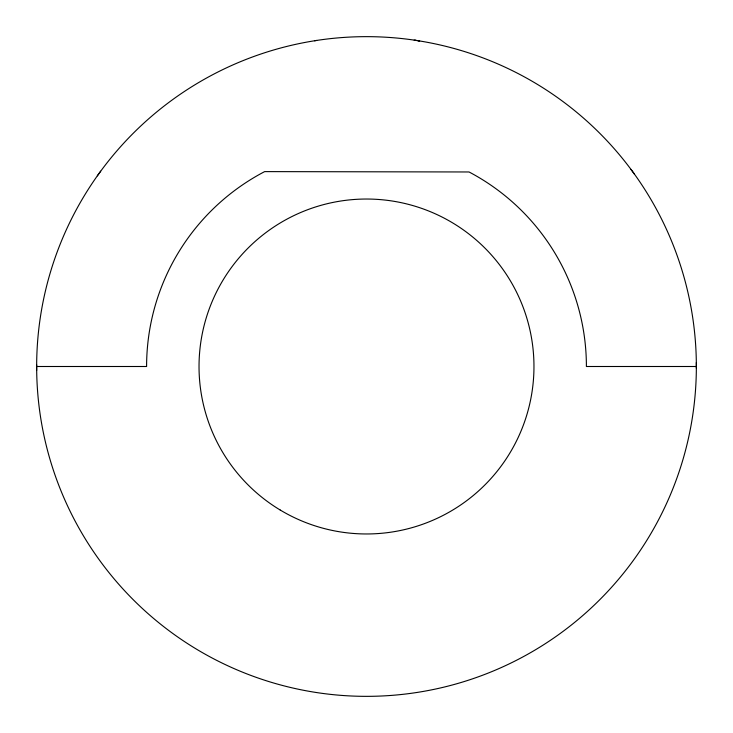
<?xml version="1.0" encoding="UTF-8"?>
<svg xmlns="http://www.w3.org/2000/svg" width="733" height="733" viewBox="0 0 733 733"><rect width="100%" height="100%" fill="white"/><g stroke="black" fill="none" stroke-linecap="round" stroke-linejoin="round"><path stroke-width="1.1" d="M97.315 175.856L100.687 171.192M314.567 40.773L316.647 40.434M36.659 366.5L146.609 366.5L146.6 364.942A219.9 219.9 0 0 1 264.64 171.614L469.028 171.971L471.108 173.07A219.9 219.9 0 0 1 586.391 364.219L586.391 366.5L696.341 366.5M414.154 40.104L415.712 40.352M418.754 40.846L419.642 40.984L415.464 40.306M630.994 169.405L634.393 174.051M696.332 362.514L696.35 368.268A329.859 329.859 0 0 1 200.045 651.27A329.859 329.859 0 0 1 203.105 79.961A329.859 329.859 0 0 1 696.35 368.268M36.65 364.732L36.668 370.486M280.253 510.049A167.463 167.463 0 0 0 533.936 369.423A167.463 167.463 0 0 0 285.311 220.028A167.463 167.463 0 0 0 280.253 510.049"/></g></svg>
